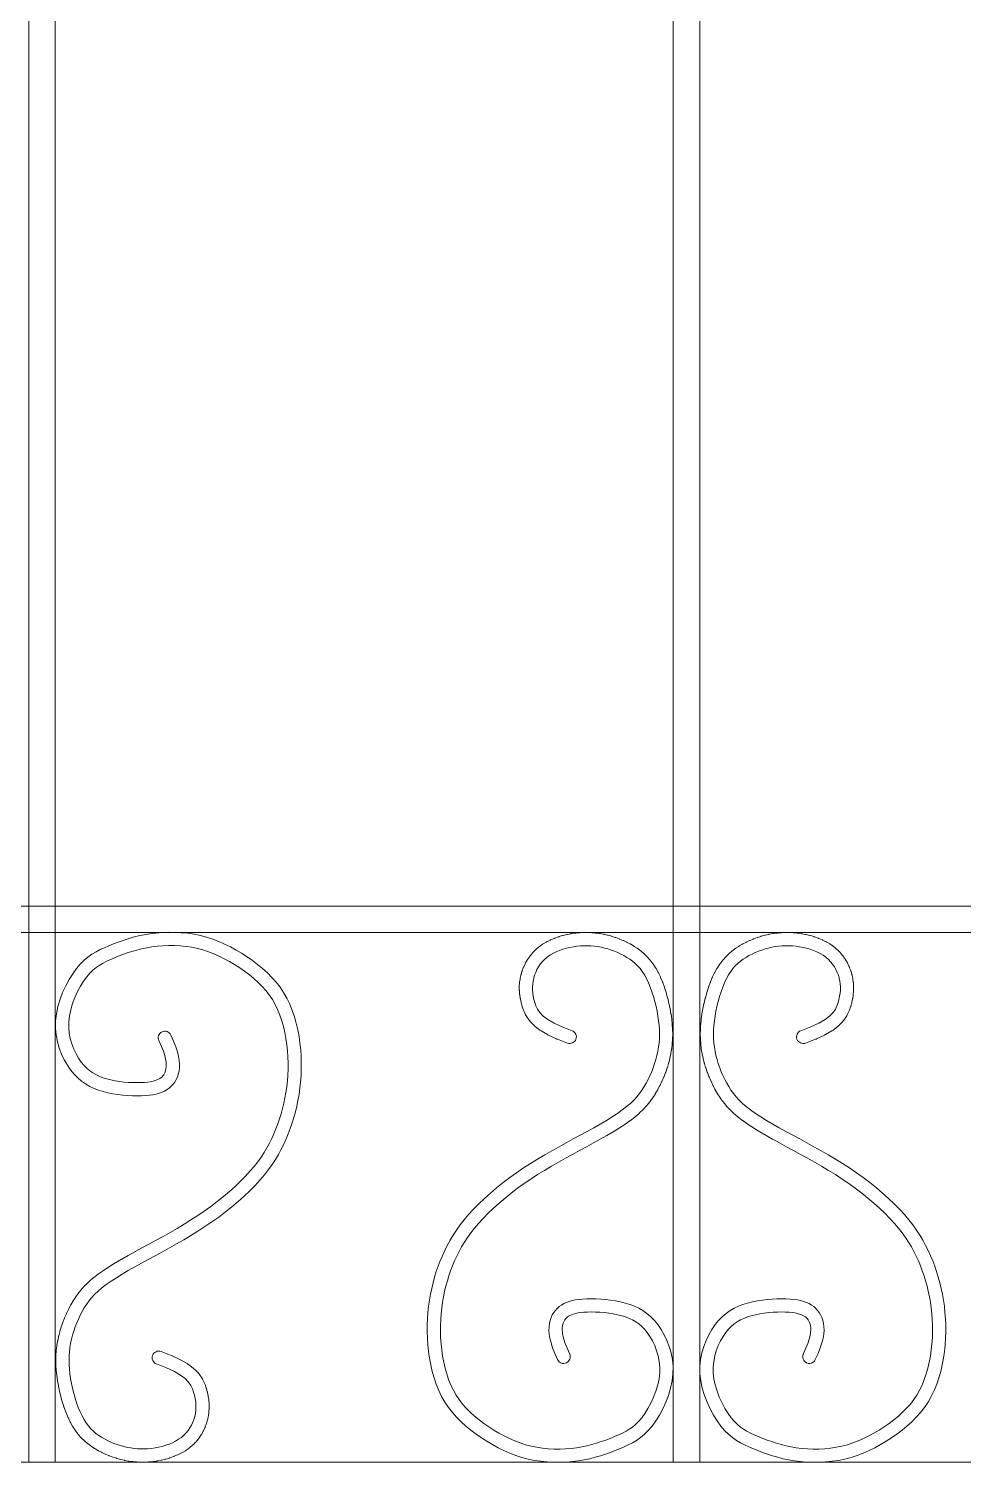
# Model space of a CAD drawing. Header units: millimetres. Extents: x -25 to 4147, y 0 to 2650.
# Drawn here: x 3034 to 3387, y 489 to 1030 of the extents above; entities that cross this region are included whole.
import ezdxf

# ---------------------------------------------------------------- set-up
doc = ezdxf.new("R2010")
doc.units = ezdxf.units.MM
doc.layers.add('ceco.net 340', color=7, linetype='Continuous', lineweight=5)

msp = doc.modelspace()

# ---------------------------------------------------------------- linework, layer by layer
at = {"layer": 'ceco.net 340'}
for p, q in [((3034.32, 2250), (3034.32, 488.65)), ((3044.32, 2250), (3044.32, 488.65)), ((3277.63, 2250), (3277.63, 488.65)), ((3287.63, 2250), (3287.63, 488.65)), ((450, 698.65), (3672.14, 698.65)), ((450, 688.65), (3672.14, 688.65)), ((3287.63, 688.65), (3287.63, 488.65)), ((450, 488.65), (3672.14, 488.65))]:
    msp.add_line(p, q, dxfattribs=at)
for points in [[(3082.51, 525.71), (3086.29, 524.28), (3089.3, 522.89), (3091.63, 521.52), (3093.38, 520.18), (3094.64, 518.87), (3095.53, 517.59), (3096.14, 516.33), (3096.57, 515.09), (3096.91, 513.88), (3097.16, 512.68), (3097.33, 511.51), (3097.43, 510.35), (3097.44, 509.21), (3097.37, 508.08), (3097.21, 506.96), (3096.98, 505.85), (3096.66, 504.75), (3096.25, 503.68), (3095.76, 502.62), (3095.18, 501.6), (3094.51, 500.62), (3093.74, 499.68), (3092.89, 498.81), (3091.93, 497.99), (3090.89, 497.25), (3089.76, 496.58), (3088.56, 495.98), (3087.3, 495.45), (3086.01, 494.98), (3084.68, 494.59), (3083.34, 494.26), (3081.99, 494), (3080.65, 493.81), (3079.33, 493.68), (3078.01, 493.62), (3076.7, 493.62), (3075.4, 493.68), (3074.1, 493.8), (3072.81, 493.98), (3071.53, 494.22), (3070.25, 494.51), (3068.97, 494.86), (3067.71, 495.26), (3066.47, 495.71), (3065.26, 496.22), (3064.07, 496.78), (3062.92, 497.38), (3061.8, 498.04), (3060.73, 498.74), (3059.7, 499.51), (3058.71, 500.35), (3057.76, 501.27), (3056.86, 502.29), (3056.01, 503.42), (3055.19, 504.68), (3054.42, 506.06), (3053.69, 507.59), (3053.01, 509.24), (3052.37, 510.98), (3051.8, 512.79), (3051.28, 514.65), (3050.82, 516.52), (3050.42, 518.39), (3050.1, 520.22), (3049.84, 522), (3049.66, 523.73), (3049.55, 525.42), (3049.52, 527.07), (3049.56, 528.69), (3049.67, 530.29), (3049.86, 531.88), (3050.12, 533.45), (3050.46, 535.03), (3050.86, 536.6), (3051.33, 538.15), (3051.86, 539.69), (3052.45, 541.2), (3053.09, 542.67), (3053.78, 544.11), (3054.51, 545.51), (3055.29, 546.85), (3056.12, 548.16), (3057.03, 549.43), (3058.05, 550.68), (3059.19, 551.92), (3060.47, 553.16), (3061.92, 554.4), (3063.55, 555.66), (3065.38, 556.95), (3067.4, 558.26), (3069.57, 559.6), (3071.89, 560.96), (3074.32, 562.34), (3076.85, 563.74), (3079.44, 565.16), (3082.09, 566.6), (3084.76, 568.06), (3087.45, 569.54), (3090.14, 571.05), (3092.84, 572.61), (3095.53, 574.2), (3098.21, 575.85), (3100.85, 577.57), (3103.47, 579.35), (3106.04, 581.2), (3108.56, 583.11), (3111, 585.08), (3113.36, 587.08), (3115.61, 589.1), (3117.74, 591.13), (3119.74, 593.15), (3121.58, 595.16), (3123.26, 597.13), (3124.78, 599.09), (3126.17, 601.02), (3127.43, 602.95), (3128.57, 604.87), (3129.62, 606.79), (3130.58, 608.73), (3131.46, 610.69), (3132.29, 612.67), (3133.06, 614.68), (3133.76, 616.72), (3134.41, 618.79), (3134.99, 620.91), (3135.51, 623.06), (3135.96, 625.26), (3136.35, 627.51), (3136.68, 629.81), (3136.93, 632.15), (3137.1, 634.54), (3137.2, 636.95), (3137.22, 639.4), (3137.14, 641.88), (3136.98, 644.37), (3136.71, 646.88), (3136.35, 649.39), (3135.88, 651.9), (3135.3, 654.39), (3134.61, 656.84), (3133.79, 659.24), (3132.84, 661.56), (3131.76, 663.81), (3130.55, 665.95), (3129.19, 667.98), (3127.7, 669.9), (3126.1, 671.72), (3124.39, 673.44), (3122.58, 675.07), (3120.7, 676.61), (3118.74, 678.08), (3116.74, 679.47), (3114.68, 680.79), (3112.59, 682.04), (3110.45, 683.21), (3108.27, 684.28), (3106.05, 685.25), (3103.78, 686.12), (3101.47, 686.87), (3099.12, 687.49), (3096.73, 687.98), (3094.31, 688.35), (3091.87, 688.59), (3089.44, 688.71), (3087.03, 688.73), (3084.66, 688.64), (3082.33, 688.45), (3080.07, 688.17), (3077.89, 687.8), (3075.79, 687.35), (3073.75, 686.84), (3071.79, 686.27), (3069.9, 685.65), (3068.07, 685), (3066.29, 684.32), (3064.57, 683.63), (3062.91, 682.92), (3061.29, 682.18), (3059.71, 681.36), (3058.17, 680.44), (3056.67, 679.38), (3055.19, 678.15), (3053.74, 676.71), (3052.31, 675.04), (3050.9, 673.1), (3049.53, 670.93), (3048.26, 668.57), (3047.11, 666.06), (3046.11, 663.43), (3045.31, 660.73), (3044.73, 657.99), (3044.42, 655.26), (3044.4, 652.57), (3044.64, 649.95), (3045.13, 647.41), (3045.83, 644.98), (3046.71, 642.67), (3047.74, 640.52), (3048.89, 638.53), (3050.13, 636.73), (3051.45, 635.13), (3052.82, 633.73), (3054.26, 632.51), (3055.76, 631.45), (3057.33, 630.54), (3058.96, 629.77), (3060.65, 629.11), (3062.41, 628.56), (3064.23, 628.1), (3066.09, 627.73), (3067.96, 627.43), (3069.84, 627.21), (3071.69, 627.06), (3073.5, 626.98), (3075.24, 626.95), (3076.88, 626.98), (3078.42, 627.07), (3079.85, 627.2), (3081.18, 627.39), (3082.41, 627.65), (3083.56, 627.96), (3084.62, 628.34), (3085.6, 628.79), (3086.51, 629.32), (3087.36, 629.92), (3088.13, 630.59), (3088.83, 631.34), (3089.44, 632.17), (3089.98, 633.08), (3090.43, 634.07), (3090.78, 635.13), (3091.05, 636.28), (3091.21, 637.51), (3091.25, 638.84), (3091.15, 640.29), (3090.9, 641.87), (3090.47, 643.6), (3089.85, 645.51), (3089.02, 647.61), (3087.96, 649.92)], [(3239.45, 651.58), (3235.66, 653.01), (3232.66, 654.4), (3230.33, 655.77), (3228.58, 657.11), (3227.31, 658.42), (3226.42, 659.7), (3225.81, 660.96), (3225.38, 662.2), (3225.05, 663.41), (3224.8, 664.61), (3224.62, 665.78), (3224.53, 666.94), (3224.52, 668.08), (3224.59, 669.21), (3224.74, 670.33), (3224.98, 671.44), (3225.3, 672.54), (3225.71, 673.61), (3226.2, 674.67), (3226.78, 675.69), (3227.45, 676.67), (3228.21, 677.61), (3229.07, 678.48), (3230.02, 679.3), (3231.07, 680.04), (3232.2, 680.71), (3233.4, 681.31), (3234.65, 681.84), (3235.95, 682.31), (3237.28, 682.7), (3238.62, 683.03), (3239.97, 683.29), (3241.3, 683.48), (3242.63, 683.61), (3243.95, 683.67), (3245.26, 683.67), (3246.56, 683.61), (3247.86, 683.49), (3249.15, 683.31), (3250.43, 683.07), (3251.71, 682.78), (3252.98, 682.43), (3254.24, 682.03), (3255.48, 681.58), (3256.7, 681.07), (3257.89, 680.52), (3259.04, 679.91), (3260.16, 679.25), (3261.23, 678.55), (3262.26, 677.78), (3263.25, 676.94), (3264.19, 676.02), (3265.09, 675), (3265.95, 673.87), (3266.77, 672.61), (3267.54, 671.23), (3268.27, 669.7), (3268.95, 668.05), (3269.58, 666.31), (3270.16, 664.5), (3270.68, 662.64), (3271.14, 660.77), (3271.53, 658.9), (3271.86, 657.07), (3272.11, 655.29), (3272.3, 653.56), (3272.4, 651.87), (3272.44, 650.22), (3272.4, 648.6), (3272.29, 647), (3272.1, 645.41), (3271.84, 643.84), (3271.5, 642.26), (3271.1, 640.69), (3270.62, 639.14), (3270.09, 637.6), (3269.5, 636.09), (3268.86, 634.62), (3268.17, 633.18), (3267.44, 631.78), (3266.67, 630.44), (3265.84, 629.13), (3264.92, 627.86), (3263.91, 626.61), (3262.77, 625.37), (3261.49, 624.14), (3260.04, 622.89), (3258.41, 621.63), (3256.58, 620.34), (3254.56, 619.03), (3252.38, 617.69), (3250.07, 616.33), (3247.63, 614.95), (3245.11, 613.55), (3242.51, 612.13), (3239.87, 610.69), (3237.2, 609.23), (3234.51, 607.75), (3231.81, 606.24), (3229.11, 604.68), (3226.42, 603.09), (3223.75, 601.44), (3221.1, 599.72), (3218.49, 597.94), (3215.91, 596.09), (3213.4, 594.18), (3210.95, 592.21), (3208.6, 590.21), (3206.35, 588.19), (3204.22, 586.16), (3202.22, 584.14), (3200.38, 582.13), (3198.7, 580.16), (3197.17, 578.2), (3195.79, 576.27), (3194.53, 574.34), (3193.39, 572.42), (3192.34, 570.5), (3191.38, 568.56), (3190.49, 566.6), (3189.67, 564.62), (3188.9, 562.61), (3188.19, 560.57), (3187.55, 558.5), (3186.97, 556.38), (3186.45, 554.23), (3185.99, 552.03), (3185.6, 549.78), (3185.28, 547.48), (3185.03, 545.14), (3184.85, 542.75), (3184.75, 540.34), (3184.74, 537.89), (3184.81, 535.41), (3184.98, 532.92), (3185.24, 530.41), (3185.61, 527.9), (3186.07, 525.39), (3186.65, 522.9), (3187.35, 520.45), (3188.17, 518.05), (3189.11, 515.73), (3190.19, 513.48), (3191.41, 511.34), (3192.77, 509.31), (3194.25, 507.39), (3195.86, 505.57), (3197.57, 503.85), (3199.38, 502.22), (3201.26, 500.68), (3203.21, 499.21), (3205.22, 497.82), (3207.27, 496.5), (3209.37, 495.25), (3211.51, 494.08), (3213.69, 493.01), (3215.91, 492.04), (3218.18, 491.17), (3220.49, 490.42), (3222.84, 489.8), (3225.23, 489.31), (3227.65, 488.94), (3230.08, 488.7), (3232.51, 488.58), (3234.92, 488.56), (3237.3, 488.65), (3239.62, 488.84), (3241.88, 489.12), (3244.07, 489.49), (3246.17, 489.94), (3248.2, 490.45), (3250.16, 491.02), (3252.06, 491.64), (3253.89, 492.29), (3255.66, 492.97), (3257.38, 493.66), (3259.05, 494.37), (3260.67, 495.11), (3262.24, 495.93), (3263.78, 496.85), (3265.29, 497.91), (3266.76, 499.14), (3268.22, 500.58), (3269.65, 502.25), (3271.06, 504.19), (3272.42, 506.36), (3273.7, 508.72), (3274.85, 511.23), (3275.85, 513.86), (3276.65, 516.56), (3277.23, 519.3), (3277.54, 522.03), (3277.56, 524.72), (3277.31, 527.34), (3276.83, 529.88), (3276.13, 532.31), (3275.25, 534.62), (3274.22, 536.77), (3273.07, 538.76), (3271.82, 540.56), (3270.51, 542.16), (3269.13, 543.56), (3267.69, 544.78), (3266.19, 545.84), (3264.63, 546.75), (3263, 547.52), (3261.3, 548.18), (3259.55, 548.73), (3257.73, 549.19), (3255.87, 549.56), (3253.99, 549.86), (3252.12, 550.08), (3250.26, 550.23), (3248.46, 550.31), (3246.72, 550.34), (3245.07, 550.31), (3243.54, 550.22), (3242.11, 550.09), (3240.78, 549.9), (3239.54, 549.64), (3238.4, 549.33), (3237.34, 548.95), (3236.35, 548.5), (3235.44, 547.97), (3234.6, 547.38), (3233.83, 546.7), (3233.13, 545.95), (3232.51, 545.12), (3231.98, 544.21), (3231.53, 543.22), (3231.17, 542.16), (3230.91, 541.01), (3230.75, 539.78), (3230.71, 538.45), (3230.81, 537), (3231.06, 535.42), (3231.49, 533.69), (3232.11, 531.78), (3232.94, 529.68), (3234, 527.37)], [(3325.82, 651.58), (3329.61, 653.01), (3332.61, 654.4), (3334.94, 655.77), (3336.69, 657.11), (3337.96, 658.42), (3338.85, 659.7), (3339.46, 660.96), (3339.89, 662.2), (3340.22, 663.41), (3340.47, 664.61), (3340.65, 665.78), (3340.74, 666.94), (3340.75, 668.08), (3340.68, 669.21), (3340.53, 670.33), (3340.29, 671.44), (3339.97, 672.54), (3339.56, 673.61), (3339.07, 674.67), (3338.49, 675.69), (3337.82, 676.67), (3337.06, 677.61), (3336.2, 678.48), (3335.25, 679.3), (3334.2, 680.04), (3333.07, 680.71), (3331.87, 681.31), (3330.62, 681.84), (3329.32, 682.31), (3327.99, 682.7), (3326.65, 683.03), (3325.3, 683.29), (3323.97, 683.48), (3322.64, 683.61), (3321.32, 683.67), (3320.01, 683.67), (3318.71, 683.61), (3317.41, 683.49), (3316.12, 683.31), (3314.84, 683.07), (3313.56, 682.78), (3312.29, 682.43), (3311.03, 682.03), (3309.79, 681.58), (3308.57, 681.07), (3307.38, 680.52), (3306.23, 679.91), (3305.11, 679.25), (3304.04, 678.55), (3303.01, 677.78), (3302.02, 676.94), (3301.08, 676.02), (3300.18, 675), (3299.32, 673.87), (3298.5, 672.61), (3297.73, 671.23), (3297, 669.7), (3296.32, 668.05), (3295.69, 666.31), (3295.11, 664.5), (3294.59, 662.64), (3294.13, 660.77), (3293.73, 658.9), (3293.41, 657.07), (3293.16, 655.29), (3292.97, 653.56), (3292.87, 651.87), (3292.83, 650.22), (3292.87, 648.6), (3292.98, 647), (3293.17, 645.41), (3293.43, 643.84), (3293.77, 642.26), (3294.17, 640.69), (3294.64, 639.14), (3295.18, 637.6), (3295.77, 636.09), (3296.41, 634.62), (3297.09, 633.18), (3297.83, 631.78), (3298.6, 630.44), (3299.43, 629.13), (3300.35, 627.86), (3301.36, 626.61), (3302.5, 625.37), (3303.78, 624.14), (3305.23, 622.89), (3306.86, 621.63), (3308.69, 620.34), (3310.71, 619.03), (3312.89, 617.69), (3315.2, 616.33), (3317.63, 614.95), (3320.16, 613.55), (3322.76, 612.13), (3325.4, 610.69), (3328.07, 609.23), (3330.76, 607.75), (3333.46, 606.24), (3336.16, 604.68), (3338.85, 603.09), (3341.52, 601.44), (3344.17, 599.72), (3346.78, 597.94), (3349.36, 596.09), (3351.87, 594.18), (3354.32, 592.21), (3356.67, 590.21), (3358.92, 588.19), (3361.05, 586.16), (3363.05, 584.14), (3364.89, 582.13), (3366.57, 580.16), (3368.1, 578.2), (3369.48, 576.27), (3370.74, 574.34), (3371.88, 572.42), (3372.93, 570.5), (3373.89, 568.56), (3374.78, 566.6), (3375.6, 564.62), (3376.37, 562.61), (3377.08, 560.57), (3377.72, 558.5), (3378.3, 556.38), (3378.82, 554.23), (3379.28, 552.03), (3379.67, 549.78), (3379.99, 547.48), (3380.24, 545.14), (3380.42, 542.75), (3380.52, 540.34), (3380.53, 537.89), (3380.46, 535.41), (3380.29, 532.92), (3380.03, 530.41), (3379.66, 527.9), (3379.2, 525.39), (3378.62, 522.9), (3377.92, 520.45), (3377.1, 518.05), (3376.16, 515.73), (3375.08, 513.48), (3373.86, 511.34), (3372.5, 509.31), (3371.02, 507.39), (3369.41, 505.57), (3367.7, 503.85), (3365.89, 502.22), (3364.01, 500.68), (3362.06, 499.21), (3360.05, 497.82), (3358, 496.5), (3355.9, 495.25), (3353.76, 494.08), (3351.58, 493.01), (3349.36, 492.04), (3347.09, 491.17), (3344.78, 490.42), (3342.43, 489.8), (3340.04, 489.31), (3337.62, 488.94), (3335.19, 488.7), (3332.76, 488.58), (3330.35, 488.56), (3327.97, 488.65), (3325.65, 488.84), (3323.39, 489.12), (3321.2, 489.49), (3319.1, 489.94), (3317.07, 490.45), (3315.11, 491.02), (3313.21, 491.64), (3311.38, 492.29), (3309.61, 492.97), (3307.89, 493.66), (3306.22, 494.37), (3304.6, 495.11), (3303.03, 495.93), (3301.49, 496.85), (3299.98, 497.91), (3298.5, 499.14), (3297.05, 500.58), (3295.62, 502.25), (3294.21, 504.19), (3292.85, 506.36), (3291.57, 508.72), (3290.42, 511.23), (3289.42, 513.86), (3288.62, 516.56), (3288.04, 519.3), (3287.73, 522.03), (3287.71, 524.72), (3287.96, 527.34), (3288.44, 529.88), (3289.14, 532.31), (3290.02, 534.62), (3291.05, 536.77), (3292.2, 538.76), (3293.45, 540.56), (3294.76, 542.16), (3296.14, 543.56), (3297.57, 544.78), (3299.08, 545.84), (3300.64, 546.75), (3302.27, 547.52), (3303.97, 548.18), (3305.72, 548.73), (3307.54, 549.19), (3309.4, 549.56), (3311.28, 549.86), (3313.15, 550.08), (3315.01, 550.23), (3316.81, 550.31), (3318.55, 550.34), (3320.2, 550.31), (3321.73, 550.22), (3323.16, 550.09), (3324.49, 549.9), (3325.73, 549.64), (3326.87, 549.33), (3327.93, 548.95), (3328.92, 548.5), (3329.83, 547.97), (3330.67, 547.38), (3331.44, 546.7), (3332.14, 545.95), (3332.76, 545.12), (3333.29, 544.21), (3333.74, 543.22), (3334.1, 542.16), (3334.36, 541.01), (3334.52, 539.78), (3334.56, 538.45), (3334.46, 537), (3334.21, 535.42), (3333.78, 533.69), (3333.16, 531.78), (3332.33, 529.68), (3331.27, 527.37)]]:
    msp.add_lwpolyline(points, dxfattribs=at)
for points in [[(3237.68, 646.9), (3233.9, 648.33, -0.018526), (3233.56, 648.47), (3230.55, 649.87, -0.02401), (3230.12, 650.09), (3227.8, 651.46, -0.03058), (3227.29, 651.8), (3225.54, 653.13, -0.037109), (3224.99, 653.63), (3223.72, 654.94, -0.040944), (3223.2, 655.57), (3222.31, 656.85, -0.03872), (3221.92, 657.52), (3221.31, 658.78, -0.02899), (3221.09, 659.32), (3220.66, 660.55, -0.016625), (3220.56, 660.87), (3220.23, 662.09, -0.014695), (3220.16, 662.37), (3219.91, 663.57, -0.015749), (3219.85, 663.88), (3219.68, 665.05, -0.016704), (3219.64, 665.38), (3219.55, 666.54, -0.017506), (3219.53, 666.89), (3219.52, 668.04, -0.018102), (3219.53, 668.4), (3219.6, 669.53, -0.01845), (3219.64, 669.9), (3219.79, 671.01, -0.018524), (3219.85, 671.38), (3220.09, 672.48, -0.018452), (3220.18, 672.84), (3220.5, 673.94, -0.018802), (3220.62, 674.29), (3221.03, 675.37, -0.019374), (3221.18, 675.73), (3221.67, 676.79, -0.020024), (3221.85, 677.14), (3222.43, 678.16, -0.020714), (3222.65, 678.51), (3223.32, 679.5, -0.021397), (3223.58, 679.84), (3224.34, 680.77, -0.022021), (3224.64, 681.1), (3225.49, 681.98, -0.022531), (3225.82, 682.28), (3226.77, 683.1, -0.022367), (3227.13, 683.37), (3228.17, 684.12, -0.020214), (3228.51, 684.34), (3229.64, 685.01, -0.017942), (3229.95, 685.18), (3231.15, 685.78, -0.016078), (3231.45, 685.92), (3232.7, 686.45, -0.01459), (3232.97, 686.55), (3234.27, 687.02, -0.01344), (3234.53, 687.1), (3235.85, 687.49, -0.012596), (3236.1, 687.56), (3237.44, 687.89, -0.012037), (3237.68, 687.94), (3239.02, 688.2, -0.011796), (3239.25, 688.24), (3240.59, 688.43, -0.01186), (3240.83, 688.46), (3242.15, 688.58, -0.011906), (3242.39, 688.6), (3243.71, 688.66, -0.011871), (3243.95, 688.67), (3245.26, 688.67, -0.011755), (3245.49, 688.66), (3246.79, 688.6, -0.01156), (3247.02, 688.59), (3248.32, 688.47, -0.011293), (3248.54, 688.44), (3249.83, 688.26, -0.01096), (3250.05, 688.23), (3251.34, 687.99, -0.010625), (3251.54, 687.95), (3252.82, 687.65, -0.010507), (3253.03, 687.6), (3254.3, 687.26, -0.010519), (3254.5, 687.2), (3255.76, 686.8, -0.010613), (3255.96, 686.73), (3257.2, 686.27, -0.010791), (3257.4, 686.19), (3258.62, 685.69, -0.011052), (3258.82, 685.6), (3260.01, 685.04, -0.011398), (3260.21, 684.94), (3261.37, 684.33, -0.011831), (3261.57, 684.22), (3262.69, 683.56, -0.012624), (3262.9, 683.43), (3263.98, 682.72, -0.014451), (3264.21, 682.56), (3265.25, 681.79, -0.016231), (3265.5, 681.59), (3266.49, 680.75, -0.017546), (3266.75, 680.51), (3267.69, 679.59, -0.018298), (3267.94, 679.33), (3268.84, 678.3, -0.018454), (3269.08, 678.02), (3269.93, 676.89, -0.01805), (3270.14, 676.59), (3270.96, 675.34, -0.017188), (3271.13, 675.05), (3271.91, 673.66, -0.015683), (3272.05, 673.38), (3272.78, 671.86, -0.013181), (3272.89, 671.61), (3273.57, 669.97, -0.01117), (3273.65, 669.76), (3274.28, 668.02, -0.009782), (3274.35, 667.83), (3274.92, 666.02, -0.008856), (3274.97, 665.85), (3275.5, 663.99, -0.008297), (3275.54, 663.83), (3276, 661.96, -0.008056), (3276.03, 661.8), (3276.43, 659.94, -0.008123), (3276.46, 659.78), (3276.78, 657.94, -0.008556), (3276.81, 657.77), (3277.06, 655.99, -0.00932), (3277.09, 655.81), (3277.27, 654.08, -0.010075), (3277.28, 653.87), (3277.39, 652.19, -0.010733), (3277.4, 651.97), (3277.44, 650.32, -0.011254), (3277.44, 650.1), (3277.4, 648.48, -0.011605), (3277.39, 648.25), (3277.27, 646.65, -0.011758), (3277.25, 646.41), (3277.06, 644.83, -0.011701), (3277.03, 644.6), (3276.77, 643.02, -0.011388), (3276.73, 642.8), (3276.39, 641.22, -0.010808), (3276.34, 641.01), (3275.94, 639.44, -0.010278), (3275.88, 639.24), (3275.41, 637.69, -0.009859), (3275.35, 637.5), (3274.82, 635.97, -0.009545), (3274.75, 635.79), (3274.16, 634.28, -0.009335), (3274.09, 634.1), (3273.45, 632.63, -0.009229), (3273.37, 632.46), (3272.69, 631.02, -0.00923), (3272.6, 630.86), (3271.87, 629.46, -0.009723), (3271.78, 629.29), (3271, 627.94, -0.011671), (3270.88, 627.75), (3270.05, 626.44, -0.013556), (3269.9, 626.22), (3268.98, 624.94, -0.014792), (3268.8, 624.71), (3267.79, 623.46, -0.015289), (3267.59, 623.23), (3266.45, 621.99, -0.015076), (3266.24, 621.77), (3264.96, 620.54, -0.014282), (3264.75, 620.34), (3263.3, 619.1, -0.013091), (3263.1, 618.93), (3261.47, 617.67, -0.011392), (3261.28, 617.54), (3259.45, 616.25, -0.008802), (3259.3, 616.15), (3257.29, 614.84, -0.006609), (3257.18, 614.77), (3255, 613.43, -0.004919), (3254.92, 613.38), (3252.6, 612.02, -0.003568), (3252.54, 611.99), (3250.11, 610.6, -0.002447), (3250.06, 610.58), (3247.54, 609.18, -0.001481), (3247.51, 609.16), (3244.91, 607.74, -0.000613), (3244.9, 607.74), (3242.26, 606.3), (3239.6, 604.85), (3236.94, 603.38), (3234.28, 601.89), (3231.64, 600.37), (3229.02, 598.81), (3226.42, 597.21), (3223.87, 595.56), (3221.35, 593.85), (3218.89, 592.07), (3216.48, 590.24), (3214.14, 588.36), (3211.89, 586.45), (3209.74, 584.52), (3207.72, 582.6), (3205.84, 580.69), (3204.13, 578.82), (3202.58, 577), (3201.18, 575.21), (3199.92, 573.44), (3198.77, 571.7), (3197.73, 569.95), (3196.78, 568.19), (3195.9, 566.42), (3195.08, 564.61), (3194.31, 562.77), (3193.6, 560.9), (3192.94, 559.01), (3192.35, 557.09), (3191.81, 555.13), (3191.33, 553.14), (3190.9, 551.09), (3190.54, 549), (3190.24, 546.87), (3190.01, 544.69), (3189.84, 542.47), (3189.75, 540.22), (3189.74, 537.95), (3189.81, 535.65), (3189.96, 533.35), (3190.21, 531.03), (3190.54, 528.71), (3190.97, 526.41), (3191.5, 524.15), (3192.12, 521.94), (3192.85, 519.8), (3193.69, 517.75), (3194.62, 515.8), (3195.67, 513.97), (3196.83, 512.23), (3198.11, 510.58), (3199.51, 508.99), (3201.02, 507.47), (3202.64, 506.01), (3204.35, 504.61), (3206.14, 503.27), (3208, 501.98), (3209.91, 500.75), (3211.85, 499.59), (3213.81, 498.52), (3215.79, 497.55), (3217.81, 496.67), (3219.84, 495.89), (3221.9, 495.22), (3223.98, 494.67), (3226.11, 494.23), (3228.27, 493.91), (3230.46, 493.69), (3232.66, 493.58), (3234.84, 493.56), (3237, 493.64), (3239.11, 493.81), (3241.16, 494.07), (3243.13, 494.4), (3245.04, 494.81), (3246.89, 495.28), (3248.69, 495.8), (3250.45, 496.37), (3252.16, 496.98), (3253.84, 497.62), (3255.47, 498.28), (3257.03, 498.94), (3258.47, 499.61), (3259.81, 500.3), (3261.06, 501.04), (3262.24, 501.88), (3263.4, 502.84), (3264.55, 503.99), (3265.72, 505.36), (3266.92, 506.99), (3268.1, 508.88), (3269.22, 510.95), (3270.23, 513.16), (3271.11, 515.46), (3271.8, 517.79), (3272.28, 520.1), (3272.54, 522.34), (3272.56, 524.51), (3272.36, 526.64), (3271.96, 528.72), (3271.38, 530.73), (3270.65, 532.65), (3269.79, 534.44), (3268.84, 536.08), (3267.83, 537.55), (3266.79, 538.81), (3265.72, 539.9), (3264.63, 540.83), (3263.49, 541.63), (3262.29, 542.32), (3261.02, 542.93), (3259.65, 543.46), (3258.19, 543.92), (3256.62, 544.31), (3254.99, 544.64), (3253.31, 544.9), (3251.62, 545.1), (3249.94, 545.24), (3248.3, 545.31), (3246.73, 545.34), (3245.25, 545.31), (3243.91, 545.24), (3242.7, 545.12), (3241.63, 544.97), (3240.71, 544.78), (3239.91, 544.56), (3239.23, 544.32), (3238.65, 544.05), (3238.14, 543.76), (3237.7, 543.45), (3237.32, 543.11), (3236.98, 542.74), (3236.68, 542.35), (3236.42, 541.9), (3236.19, 541.39), (3235.99, 540.8), (3235.84, 540.13), (3235.74, 539.38), (3235.72, 538.54), (3235.78, 537.57), (3235.96, 536.41), (3236.3, 535.06), (3236.81, 533.47), (3237.54, 531.64), (3238.54, 529.45)], [(3327.59, 646.9), (3331.37, 648.33, 0.018526), (3331.71, 648.47), (3334.72, 649.87, 0.02401), (3335.14, 650.09), (3337.47, 651.46, 0.03058), (3337.98, 651.8), (3339.73, 653.13, 0.037109), (3340.28, 653.63), (3341.55, 654.94, 0.040944), (3342.07, 655.57), (3342.96, 656.85, 0.03872), (3343.35, 657.52), (3343.96, 658.78, 0.02899), (3344.18, 659.32), (3344.61, 660.55, 0.016625), (3344.71, 660.87), (3345.04, 662.09, 0.014695), (3345.11, 662.37), (3345.36, 663.57, 0.015749), (3345.42, 663.88), (3345.59, 665.05, 0.016704), (3345.63, 665.38), (3345.72, 666.54, 0.017506), (3345.74, 666.89), (3345.75, 668.04, 0.018102), (3345.74, 668.4), (3345.67, 669.53, 0.01845), (3345.63, 669.9), (3345.48, 671.01, 0.018524), (3345.42, 671.38), (3345.18, 672.48, 0.018452), (3345.09, 672.84), (3344.77, 673.94, 0.018802), (3344.65, 674.29), (3344.24, 675.37, 0.019374), (3344.09, 675.73), (3343.6, 676.79, 0.020024), (3343.42, 677.14), (3342.84, 678.16, 0.020714), (3342.62, 678.51), (3341.95, 679.5, 0.021397), (3341.69, 679.84), (3340.93, 680.77, 0.022021), (3340.63, 681.1), (3339.78, 681.98, 0.022531), (3339.45, 682.28), (3338.5, 683.1, 0.022367), (3338.14, 683.37), (3337.1, 684.12, 0.020214), (3336.76, 684.34), (3335.63, 685.01, 0.017942), (3335.31, 685.18), (3334.12, 685.78, 0.016078), (3333.82, 685.92), (3332.57, 686.45, 0.01459), (3332.3, 686.55), (3331, 687.02, 0.01344), (3330.74, 687.1), (3329.42, 687.49, 0.012596), (3329.17, 687.56), (3327.83, 687.89, 0.012037), (3327.59, 687.94), (3326.25, 688.2, 0.011796), (3326.01, 688.24), (3324.68, 688.43, 0.01186), (3324.44, 688.46), (3323.12, 688.58, 0.011906), (3322.88, 688.6), (3321.56, 688.66, 0.011871), (3321.32, 688.67), (3320.01, 688.67, 0.011755), (3319.78, 688.66), (3318.48, 688.6, 0.01156), (3318.25, 688.59), (3316.95, 688.47, 0.011293), (3316.73, 688.44), (3315.44, 688.26, 0.01096), (3315.22, 688.23), (3313.93, 687.99, 0.010625), (3313.73, 687.95), (3312.45, 687.65, 0.010507), (3312.24, 687.6), (3310.97, 687.26, 0.010519), (3310.77, 687.2), (3309.51, 686.8, 0.010613), (3309.31, 686.73), (3308.07, 686.27, 0.010791), (3307.87, 686.19), (3306.65, 685.69, 0.011052), (3306.45, 685.6), (3305.26, 685.04, 0.011398), (3305.06, 684.94), (3303.9, 684.33, 0.011831), (3303.7, 684.22), (3302.58, 683.56, 0.012624), (3302.37, 683.43), (3301.29, 682.72, 0.014451), (3301.05, 682.56), (3300.02, 681.79, 0.016231), (3299.77, 681.59), (3298.78, 680.75, 0.017546), (3298.52, 680.51), (3297.58, 679.59, 0.018298), (3297.33, 679.33), (3296.43, 678.3, 0.018454), (3296.19, 678.02), (3295.34, 676.89, 0.01805), (3295.13, 676.59), (3294.31, 675.34, 0.017188), (3294.14, 675.05), (3293.36, 673.66, 0.015683), (3293.22, 673.38), (3292.49, 671.86, 0.013181), (3292.38, 671.61), (3291.7, 669.97, 0.01117), (3291.62, 669.76), (3290.99, 668.02, 0.009782), (3290.92, 667.83), (3290.35, 666.02, 0.008856), (3290.3, 665.85), (3289.77, 663.99, 0.008297), (3289.73, 663.83), (3289.27, 661.96, 0.008056), (3289.24, 661.8), (3288.84, 659.94, 0.008123), (3288.81, 659.78), (3288.49, 657.94, 0.008556), (3288.46, 657.77), (3288.21, 655.99, 0.00932), (3288.18, 655.81), (3288, 654.08, 0.010075), (3287.98, 653.87), (3287.88, 652.19, 0.010733), (3287.87, 651.97), (3287.83, 650.32, 0.011254), (3287.83, 650.1), (3287.87, 648.48, 0.011605), (3287.88, 648.25), (3288, 646.65, 0.011758), (3288.02, 646.41), (3288.21, 644.83, 0.011701), (3288.24, 644.6), (3288.5, 643.02, 0.011388), (3288.54, 642.8), (3288.88, 641.22, 0.010808), (3288.93, 641.01), (3289.33, 639.44, 0.010278), (3289.39, 639.24), (3289.86, 637.69, 0.009859), (3289.92, 637.5), (3290.45, 635.97, 0.009545), (3290.52, 635.79), (3291.11, 634.28, 0.009335), (3291.18, 634.1), (3291.82, 632.63, 0.009229), (3291.9, 632.46), (3292.58, 631.02, 0.00923), (3292.67, 630.86), (3293.4, 629.46, 0.009723), (3293.49, 629.29), (3294.27, 627.94, 0.011671), (3294.39, 627.75), (3295.22, 626.44, 0.013556), (3295.37, 626.22), (3296.29, 624.94, 0.014792), (3296.47, 624.71), (3297.48, 623.46, 0.015289), (3297.68, 623.23), (3298.82, 621.99, 0.015076), (3299.03, 621.77), (3300.31, 620.54, 0.014282), (3300.52, 620.34), (3301.97, 619.1, 0.013091), (3302.17, 618.93), (3303.8, 617.67, 0.011392), (3303.99, 617.54), (3305.82, 616.25, 0.008802), (3305.96, 616.15), (3307.98, 614.84, 0.006609), (3308.09, 614.77), (3310.27, 613.43, 0.004919), (3310.35, 613.38), (3312.67, 612.02, 0.003568), (3312.73, 611.99), (3315.16, 610.6, 0.002447), (3315.21, 610.58), (3317.73, 609.18, 0.001481), (3317.76, 609.16), (3320.35, 607.74, 0.000613), (3320.37, 607.74), (3323.01, 606.3), (3325.67, 604.85), (3328.33, 603.38), (3330.99, 601.89), (3333.63, 600.37), (3336.25, 598.81), (3338.85, 597.21), (3341.4, 595.56), (3343.92, 593.85), (3346.38, 592.07), (3348.79, 590.24), (3351.13, 588.36), (3353.38, 586.45), (3355.53, 584.52), (3357.55, 582.6), (3359.43, 580.69), (3361.14, 578.82), (3362.69, 577), (3364.09, 575.21), (3365.35, 573.44), (3366.5, 571.7), (3367.54, 569.95), (3368.49, 568.19), (3369.37, 566.42), (3370.19, 564.61), (3370.96, 562.77), (3371.67, 560.9), (3372.32, 559.01), (3372.92, 557.09), (3373.46, 555.13), (3373.94, 553.14), (3374.37, 551.09), (3374.73, 549), (3375.03, 546.87), (3375.26, 544.69), (3375.43, 542.47), (3375.52, 540.22), (3375.53, 537.95), (3375.46, 535.65), (3375.31, 533.35), (3375.06, 531.03), (3374.73, 528.71), (3374.3, 526.41), (3373.77, 524.15), (3373.15, 521.94), (3372.42, 519.8), (3371.58, 517.75), (3370.64, 515.8), (3369.6, 513.97), (3368.44, 512.23), (3367.16, 510.58), (3365.76, 508.99), (3364.25, 507.47), (3362.63, 506.01), (3360.92, 504.61), (3359.13, 503.27), (3357.27, 501.98), (3355.36, 500.75), (3353.42, 499.59), (3351.46, 498.52), (3349.47, 497.55), (3347.46, 496.67), (3345.43, 495.89), (3343.37, 495.22), (3341.29, 494.67), (3339.16, 494.23), (3337, 493.91), (3334.81, 493.69), (3332.61, 493.58), (3330.43, 493.56), (3328.27, 493.64), (3326.16, 493.81), (3324.11, 494.07), (3322.14, 494.4), (3320.23, 494.81), (3318.38, 495.28), (3316.58, 495.8), (3314.82, 496.37), (3313.11, 496.98), (3311.43, 497.62), (3309.8, 498.28), (3308.24, 498.94), (3306.8, 499.61), (3305.46, 500.3), (3304.21, 501.04), (3303.03, 501.88), (3301.87, 502.84), (3300.72, 503.99), (3299.55, 505.36), (3298.35, 506.99), (3297.17, 508.88), (3296.05, 510.95), (3295.03, 513.16), (3294.16, 515.46), (3293.47, 517.79), (3292.99, 520.1), (3292.73, 522.34), (3292.71, 524.51), (3292.91, 526.64), (3293.31, 528.72), (3293.89, 530.73), (3294.62, 532.65), (3295.48, 534.44), (3296.43, 536.08), (3297.44, 537.55), (3298.48, 538.81), (3299.55, 539.9), (3300.64, 540.83), (3301.78, 541.63), (3302.97, 542.32), (3304.25, 542.93), (3305.62, 543.46), (3307.08, 543.92), (3308.65, 544.31), (3310.28, 544.64), (3311.96, 544.9), (3313.65, 545.1), (3315.33, 545.24), (3316.97, 545.31), (3318.54, 545.34), (3320.02, 545.31), (3321.36, 545.24), (3322.57, 545.12), (3323.64, 544.97), (3324.56, 544.78), (3325.36, 544.56), (3326.04, 544.32), (3326.62, 544.05), (3327.13, 543.76), (3327.57, 543.45), (3327.95, 543.11), (3328.29, 542.74), (3328.59, 542.35), (3328.85, 541.9), (3329.08, 541.39), (3329.28, 540.8), (3329.43, 540.13), (3329.53, 539.38), (3329.55, 538.54), (3329.49, 537.57), (3329.31, 536.41), (3328.97, 535.06), (3328.46, 533.47), (3327.73, 531.64), (3326.73, 529.45)], [(3084.27, 530.39), (3088.06, 528.96, -0.018526), (3088.4, 528.82), (3091.41, 527.42, -0.02401), (3091.83, 527.2), (3094.16, 525.83, -0.03058), (3094.67, 525.49), (3096.41, 524.16, -0.037109), (3096.97, 523.66), (3098.24, 522.35, -0.040944), (3098.75, 521.72), (3099.64, 520.44, -0.03872), (3100.03, 519.77), (3100.64, 518.51, -0.02899), (3100.86, 517.97), (3101.29, 516.74, -0.016625), (3101.39, 516.42), (3101.73, 515.21, -0.014695), (3101.8, 514.92), (3102.05, 513.73, -0.015749), (3102.11, 513.42), (3102.28, 512.24, -0.016704), (3102.32, 511.91), (3102.41, 510.75, -0.017506), (3102.43, 510.4), (3102.44, 509.25, -0.018102), (3102.43, 508.89), (3102.36, 507.76, -0.01845), (3102.32, 507.4), (3102.17, 506.28, -0.018524), (3102.1, 505.91), (3101.87, 504.81, -0.018452), (3101.78, 504.45), (3101.46, 503.35, -0.018802), (3101.34, 503), (3100.93, 501.92, -0.019374), (3100.78, 501.56), (3100.29, 500.5, -0.020024), (3100.11, 500.15), (3099.52, 499.13, -0.020714), (3099.3, 498.78), (3098.63, 497.79, -0.021397), (3098.38, 497.45), (3097.61, 496.52, -0.022021), (3097.32, 496.19), (3096.46, 495.31, -0.022531), (3096.13, 495.01), (3095.18, 494.19, -0.022367), (3094.83, 493.92), (3093.78, 493.18, -0.020214), (3093.45, 492.95), (3092.32, 492.28, -0.017942), (3092, 492.11), (3090.8, 491.51, -0.016078), (3090.51, 491.37), (3089.26, 490.84, -0.01459), (3088.98, 490.74), (3087.69, 490.27, -0.01344), (3087.43, 490.19), (3086.1, 489.8, -0.012596), (3085.86, 489.73), (3084.52, 489.4, -0.012037), (3084.28, 489.35), (3082.93, 489.09, -0.011796), (3082.7, 489.05), (3081.36, 488.86, -0.01186), (3081.13, 488.83), (3079.8, 488.71, -0.011906), (3079.56, 488.69), (3078.25, 488.63, -0.011871), (3078.01, 488.62), (3076.7, 488.62, -0.011755), (3076.47, 488.63), (3075.16, 488.69, -0.01156), (3074.93, 488.7), (3073.64, 488.82, -0.011293), (3073.41, 488.85), (3072.12, 489.03, -0.01096), (3071.91, 489.06), (3070.62, 489.3, -0.010625), (3070.41, 489.34), (3069.13, 489.64, -0.010507), (3068.93, 489.69), (3067.66, 490.03, -0.010519), (3067.45, 490.09), (3066.2, 490.49, -0.010613), (3066, 490.56), (3064.76, 491.02, -0.010791), (3064.55, 491.1), (3063.34, 491.6, -0.011052), (3063.14, 491.69), (3061.95, 492.25, -0.011398), (3061.74, 492.35), (3060.59, 492.96, -0.011831), (3060.38, 493.07), (3059.27, 493.73, -0.012624), (3059.05, 493.86), (3057.98, 494.57, -0.014451), (3057.74, 494.73), (3056.71, 495.5, -0.016231), (3056.46, 495.7), (3055.47, 496.54, -0.017546), (3055.21, 496.78), (3054.27, 497.7, -0.018298), (3054.02, 497.96), (3053.11, 498.99, -0.018454), (3052.88, 499.27), (3052.02, 500.4, -0.01805), (3051.82, 500.7), (3051, 501.95, -0.017188), (3050.82, 502.24), (3050.05, 503.63, -0.015683), (3049.91, 503.91), (3049.18, 505.43, -0.013181), (3049.07, 505.68), (3048.39, 507.32, -0.01117), (3048.31, 507.53), (3047.67, 509.27, -0.009782), (3047.61, 509.46), (3047.03, 511.27, -0.008856), (3046.98, 511.44), (3046.46, 513.3, -0.008297), (3046.42, 513.46), (3045.96, 515.33, -0.008056), (3045.92, 515.49), (3045.53, 517.35, -0.008123), (3045.5, 517.51), (3045.17, 519.35, -0.008556), (3045.15, 519.52), (3044.89, 521.3, -0.00932), (3044.87, 521.48), (3044.69, 523.21, -0.010075), (3044.67, 523.42), (3044.56, 525.1, -0.010733), (3044.55, 525.32), (3044.52, 526.97, -0.011254), (3044.52, 527.19), (3044.56, 528.81, -0.011605), (3044.57, 529.05), (3044.68, 530.64, -0.011758), (3044.71, 530.88), (3044.89, 532.46, -0.011701), (3044.93, 532.69), (3045.19, 534.27, -0.011388), (3045.23, 534.49), (3045.56, 536.07, -0.010808), (3045.61, 536.28), (3046.02, 537.85, -0.010278), (3046.08, 538.05), (3046.55, 539.6, -0.009859), (3046.61, 539.79), (3047.14, 541.32, -0.009545), (3047.21, 541.5), (3047.79, 543.01, -0.009335), (3047.87, 543.19), (3048.51, 544.66, -0.009229), (3048.58, 544.83), (3049.27, 546.27, -0.00923), (3049.35, 546.44), (3050.09, 547.83, -0.009723), (3050.18, 548), (3050.95, 549.35, -0.011671), (3051.07, 549.55), (3051.91, 550.85, -0.013556), (3052.06, 551.07), (3052.97, 552.35, -0.014792), (3053.15, 552.58), (3054.17, 553.83, -0.015289), (3054.37, 554.06), (3055.51, 555.3, -0.015076), (3055.72, 555.52), (3057, 556.75, -0.014282), (3057.21, 556.95), (3058.66, 558.19, -0.013091), (3058.86, 558.36), (3060.49, 559.62, -0.011392), (3060.67, 559.75), (3062.51, 561.04, -0.008802), (3062.65, 561.14), (3064.67, 562.45, -0.006609), (3064.78, 562.52), (3066.96, 563.86, -0.004919), (3067.04, 563.91), (3069.36, 565.27, -0.003568), (3069.42, 565.3), (3071.85, 566.69, -0.002447), (3071.89, 566.71), (3074.42, 568.11, -0.001481), (3074.45, 568.13), (3077.04, 569.55, -0.000613), (3077.05, 569.55), (3079.69, 570.99), (3082.36, 572.44), (3085.02, 573.91), (3087.68, 575.4), (3090.32, 576.92), (3092.94, 578.48), (3095.53, 580.08), (3098.09, 581.73), (3100.6, 583.44), (3103.07, 585.22), (3105.48, 587.05), (3107.82, 588.93), (3110.07, 590.84), (3112.22, 592.77), (3114.24, 594.69), (3116.11, 596.6), (3117.83, 598.47), (3119.38, 600.29), (3120.78, 602.08), (3122.04, 603.85), (3123.18, 605.59), (3124.22, 607.34), (3125.18, 609.1), (3126.06, 610.87), (3126.88, 612.68), (3127.65, 614.52), (3128.36, 616.39), (3129.01, 618.28), (3129.61, 620.2), (3130.15, 622.16), (3130.63, 624.15), (3131.05, 626.2), (3131.41, 628.29), (3131.71, 630.42), (3131.95, 632.6), (3132.11, 634.82), (3132.2, 637.07), (3132.22, 639.34), (3132.15, 641.64), (3131.99, 643.94), (3131.75, 646.26), (3131.42, 648.58), (3130.99, 650.88), (3130.46, 653.14), (3129.83, 655.35), (3129.1, 657.49), (3128.27, 659.54), (3127.33, 661.49), (3126.29, 663.32), (3125.13, 665.06), (3123.85, 666.71), (3122.45, 668.3), (3120.94, 669.82), (3119.32, 671.28), (3117.61, 672.68), (3115.82, 674.02), (3113.96, 675.31), (3112.05, 676.54), (3110.11, 677.7), (3108.15, 678.77), (3106.16, 679.74), (3104.15, 680.62), (3102.12, 681.4), (3100.06, 682.07), (3097.97, 682.62), (3095.85, 683.06), (3093.69, 683.38), (3091.5, 683.6), (3089.3, 683.71), (3087.11, 683.73), (3084.96, 683.65), (3082.85, 683.48), (3080.8, 683.22), (3078.83, 682.89), (3076.92, 682.48), (3075.07, 682.01), (3073.26, 681.49), (3071.51, 680.92), (3069.8, 680.31), (3068.12, 679.67), (3066.49, 679.01), (3064.93, 678.35), (3063.48, 677.68), (3062.15, 676.99), (3060.9, 676.25), (3059.71, 675.41), (3058.56, 674.45), (3057.4, 673.3), (3056.23, 671.93), (3055.04, 670.3), (3053.86, 668.41), (3052.74, 666.34), (3051.72, 664.13), (3050.85, 661.83), (3050.16, 659.5), (3049.67, 657.19), (3049.42, 654.95), (3049.4, 652.78), (3049.6, 650.65), (3050, 648.57), (3050.58, 646.56), (3051.31, 644.64), (3052.16, 642.85), (3053.12, 641.21), (3054.13, 639.74), (3055.17, 638.48), (3056.23, 637.39), (3057.33, 636.46), (3058.46, 635.66), (3059.66, 634.97), (3060.94, 634.36), (3062.3, 633.83), (3063.77, 633.37), (3065.33, 632.98), (3066.97, 632.65), (3068.64, 632.39), (3070.33, 632.19), (3072.01, 632.05), (3073.65, 631.98), (3075.23, 631.95), (3076.7, 631.98), (3078.05, 632.05), (3079.26, 632.17), (3080.32, 632.32), (3081.25, 632.51), (3082.05, 632.73), (3082.73, 632.98), (3083.31, 633.24), (3083.81, 633.53), (3084.25, 633.84), (3084.64, 634.18), (3084.98, 634.55), (3085.27, 634.94), (3085.54, 635.39), (3085.77, 635.9), (3085.96, 636.49), (3086.12, 637.16), (3086.22, 637.91), (3086.24, 638.75), (3086.18, 639.72), (3085.99, 640.88), (3085.66, 642.23), (3085.14, 643.82), (3084.42, 645.65), (3083.41, 647.84)]]:
    msp.add_lwpolyline(points, format="xyb", dxfattribs=at)
for centre, start, end in [((3085.69, 648.88), 24.6809, 204.6809), ((3238.57, 649.24), 249.3288, 69.3288), ((3326.7, 649.24), 110.6712, 290.6712), ((3083.39, 528.05), 69.3288, 249.3288), ((3236.27, 528.41), 204.6809, 24.6809), ((3329, 528.41), 155.3191, 335.3191)]:
    msp.add_arc(centre, 2.5, start, end, dxfattribs=at)

doc.saveas('drawing.dxf')
